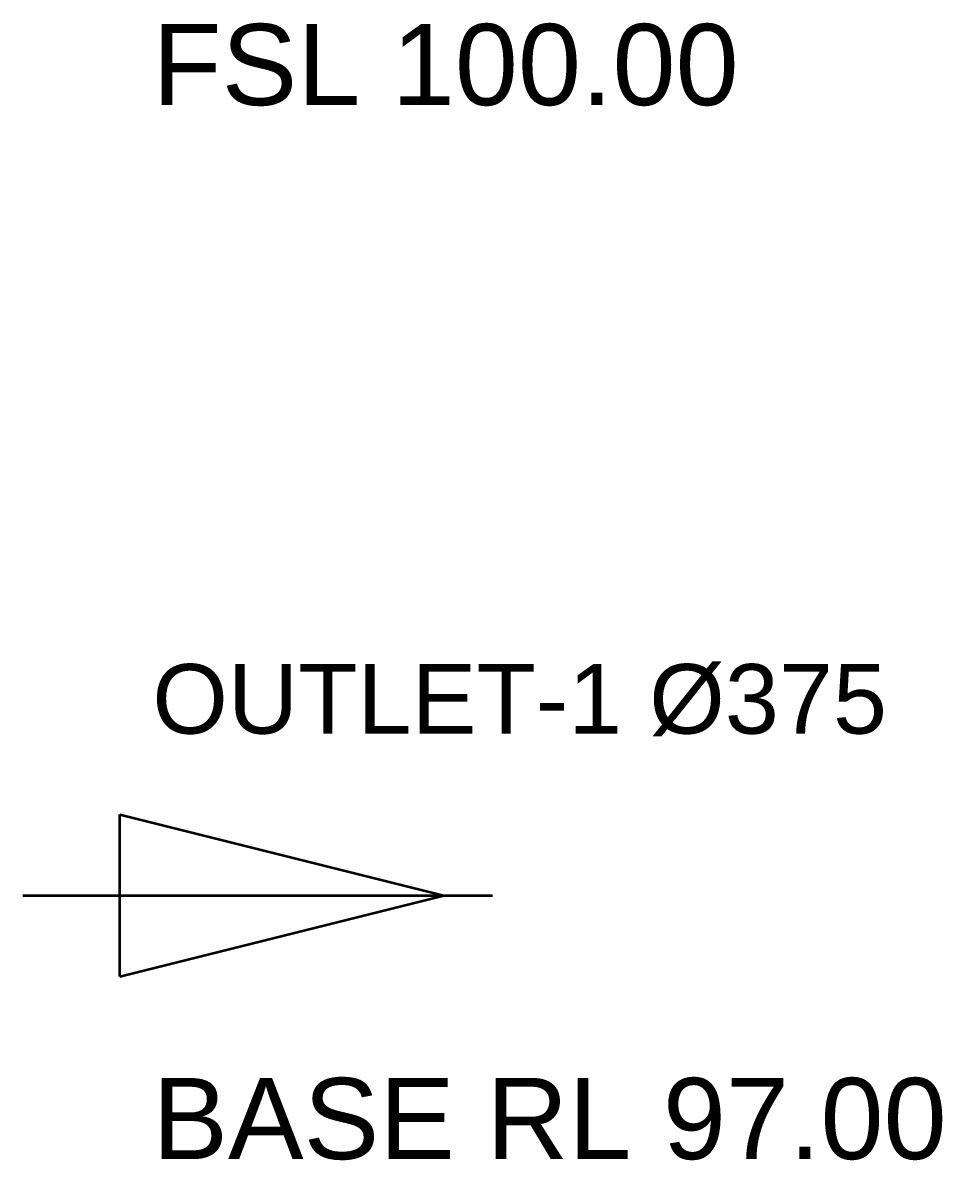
# Model space of a CAD drawing. Header units: millimetres. Extents: x 0 to 281, y 1 to 58.
# Drawn here: x 261.27 to 281.3, y 26.24 to 51.02 of the extents above; entities that cross this region are included whole.
import ezdxf

# ---------------------------------------------------------------- set-up
doc = ezdxf.new("R2010")
doc.units = ezdxf.units.MM
doc.layers.add('LINES', color=7, linetype='Continuous')
doc.layers.add('TEXT', color=7, linetype='Continuous')
doc.styles.add('ARIAL', font='arial.ttf')

msp = doc.modelspace()

# ---------------------------------------------------------------- linework, layer by layer
at = {"layer": 'LINES', "lineweight": 35, "true_color": 0x0000ff}
for p, q in [((263.392, 33.771), (270.447, 32.007)), ((263.392, 30.243), (263.392, 33.771)), ((261.275, 32.007), (271.506, 32.007)), ((263.392, 30.243), (270.447, 32.007))]:
    msp.add_line(p, q, dxfattribs=at)

# ---------------------------------------------------------------- texts
at = {"layer": 'TEXT', "style": 'ARIAL'}
for s, height, p in [('FSL 100.00', 1.7681, (264.097, 49.224)), ('OUTLET-1 Ø375', 1.51553, (264.097, 35.534)), ('BASE RL 97.00', 1.76812, (264.097, 26.267))]:
    msp.add_text(s, height=height, dxfattribs=at).set_placement(p)

doc.saveas('drawing.dxf')
